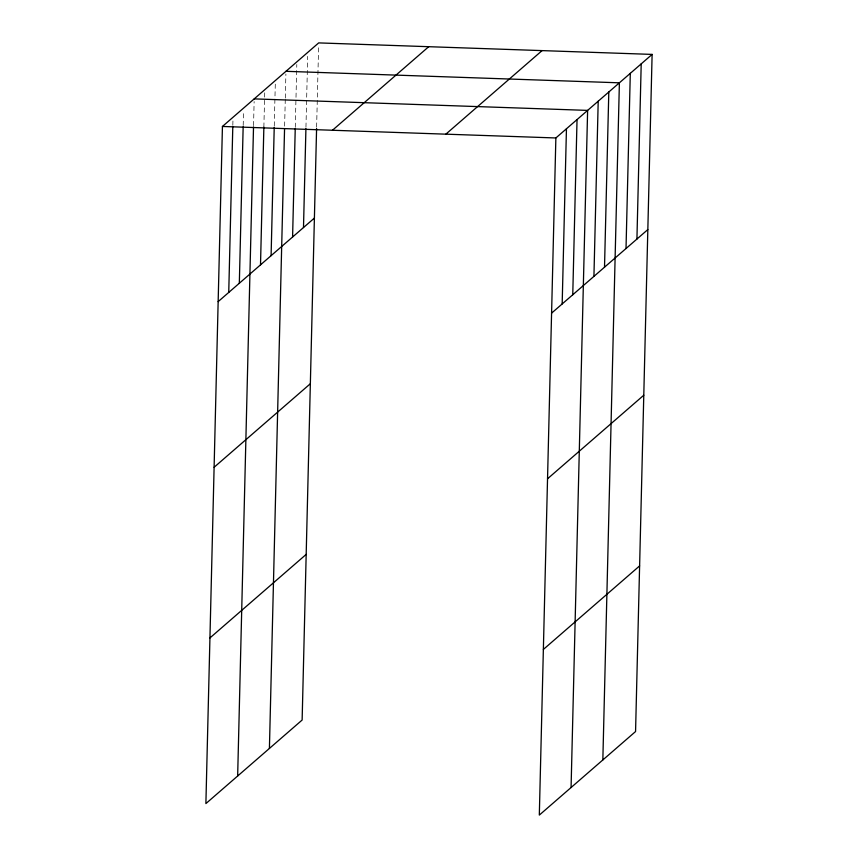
<?xml version="1.0" encoding="UTF-8"?>
<svg xmlns="http://www.w3.org/2000/svg" width="858" height="858" viewBox="0 0 858 858"><rect width="100%" height="100%" fill="white"/><g stroke="black" fill="none" stroke-linecap="round" stroke-linejoin="round"><path stroke-width="0.64" stroke-dasharray="4.29 3.22" d="M232.829 125.289L232.99 118.608M243.189 125.461L243.543 110.746M253.55 125.633L254.129 101.555M263.867 127.134L264.725 92.364M274.26 125.965L275.311 83.172M284.62 126.137L285.274 99.389M285.306 98.059L285.896 73.981M295.27 127.359L296.804 64.511M305.952 127.252L307.679 56.381M316.623 127.145L318.618 45.571"/><path stroke-width="1.29" d="M652.112 54.408L555.866 137.966L539.317 815.1L635.563 731.542L652.112 54.408L318.683 42.9L222.436 126.458L205.888 803.592L302.134 720.034L316.591 128.486M228.743 292.439L232.797 126.63M239.328 283.247L243.157 126.802M237.655 776.018L253.518 126.963M260.51 264.865L263.867 127.134M271.096 255.673L274.228 127.306M269.412 748.444L284.556 128.807M292.589 237.012L295.238 128.7M303.496 227.542L305.92 128.593M562.172 303.957L566.452 128.775M572.758 294.766L577.037 119.584M571.074 787.526L587.623 110.392L254.204 98.885M593.929 276.373L598.208 101.201M604.515 267.181L608.805 92.01M602.842 759.952L619.39 82.818L285.961 71.311M626.018 248.52L630.298 73.348M636.926 239.05L641.205 63.878M332.464 130.255L428.721 46.697M218.157 301.63L314.403 218.071M445.828 134.17L542.084 50.611M214.103 467.278L310.36 383.719M551.576 313.149L647.833 229.59M209.931 637.944L306.188 554.386M547.533 478.785L643.779 395.227M543.361 649.452L639.618 565.894M222.436 126.458L555.866 137.966"/></g></svg>
